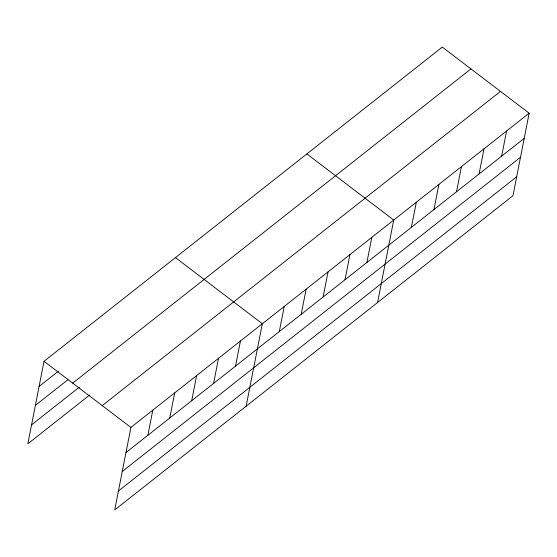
<?xml version="1.0" encoding="UTF-8"?>
<svg xmlns="http://www.w3.org/2000/svg" width="557" height="557" viewBox="0 0 557 557"><rect width="100%" height="100%" fill="white"/><g stroke="black" fill="none" stroke-linecap="round" stroke-linejoin="round"><path stroke-width="0.84" d="M529.15 113.203L130.902 427.435L114.721 509.92L512.969 195.695L529.15 113.203L442.279 47.08L44.031 361.305L27.85 443.797L89.58 395.087M147.877 435.282L152.806 410.147M169.781 418.001L174.71 392.866M191.685 400.713L196.614 375.585M213.589 383.432L218.518 358.304M235.493 366.151L240.422 341.016M246.138 406.227L262.326 323.735L175.455 257.613M279.301 331.582L284.23 306.454M301.205 314.301L306.134 289.174M323.102 297.02L328.038 271.893M345.006 279.739L349.942 254.605M366.91 262.458L371.839 237.324M377.562 302.535L393.743 220.043L306.879 153.913M411.386 227.367L416.316 202.233M433.952 209.557L438.881 184.43M456.517 191.754L461.447 166.62M479.083 173.944L484.012 148.816M501.655 156.141L506.585 131.013M39.101 386.44L58.353 371.247M35.39 405.364L67.912 379.707M72.702 383.125L470.95 68.901M31.561 424.866L79.352 387.157M102.237 405.614L500.485 91.383M125.973 452.562L524.221 138.338M122.261 471.494L520.503 157.262M118.432 490.996L516.68 176.764M44.031 361.305L130.902 427.435"/></g></svg>
